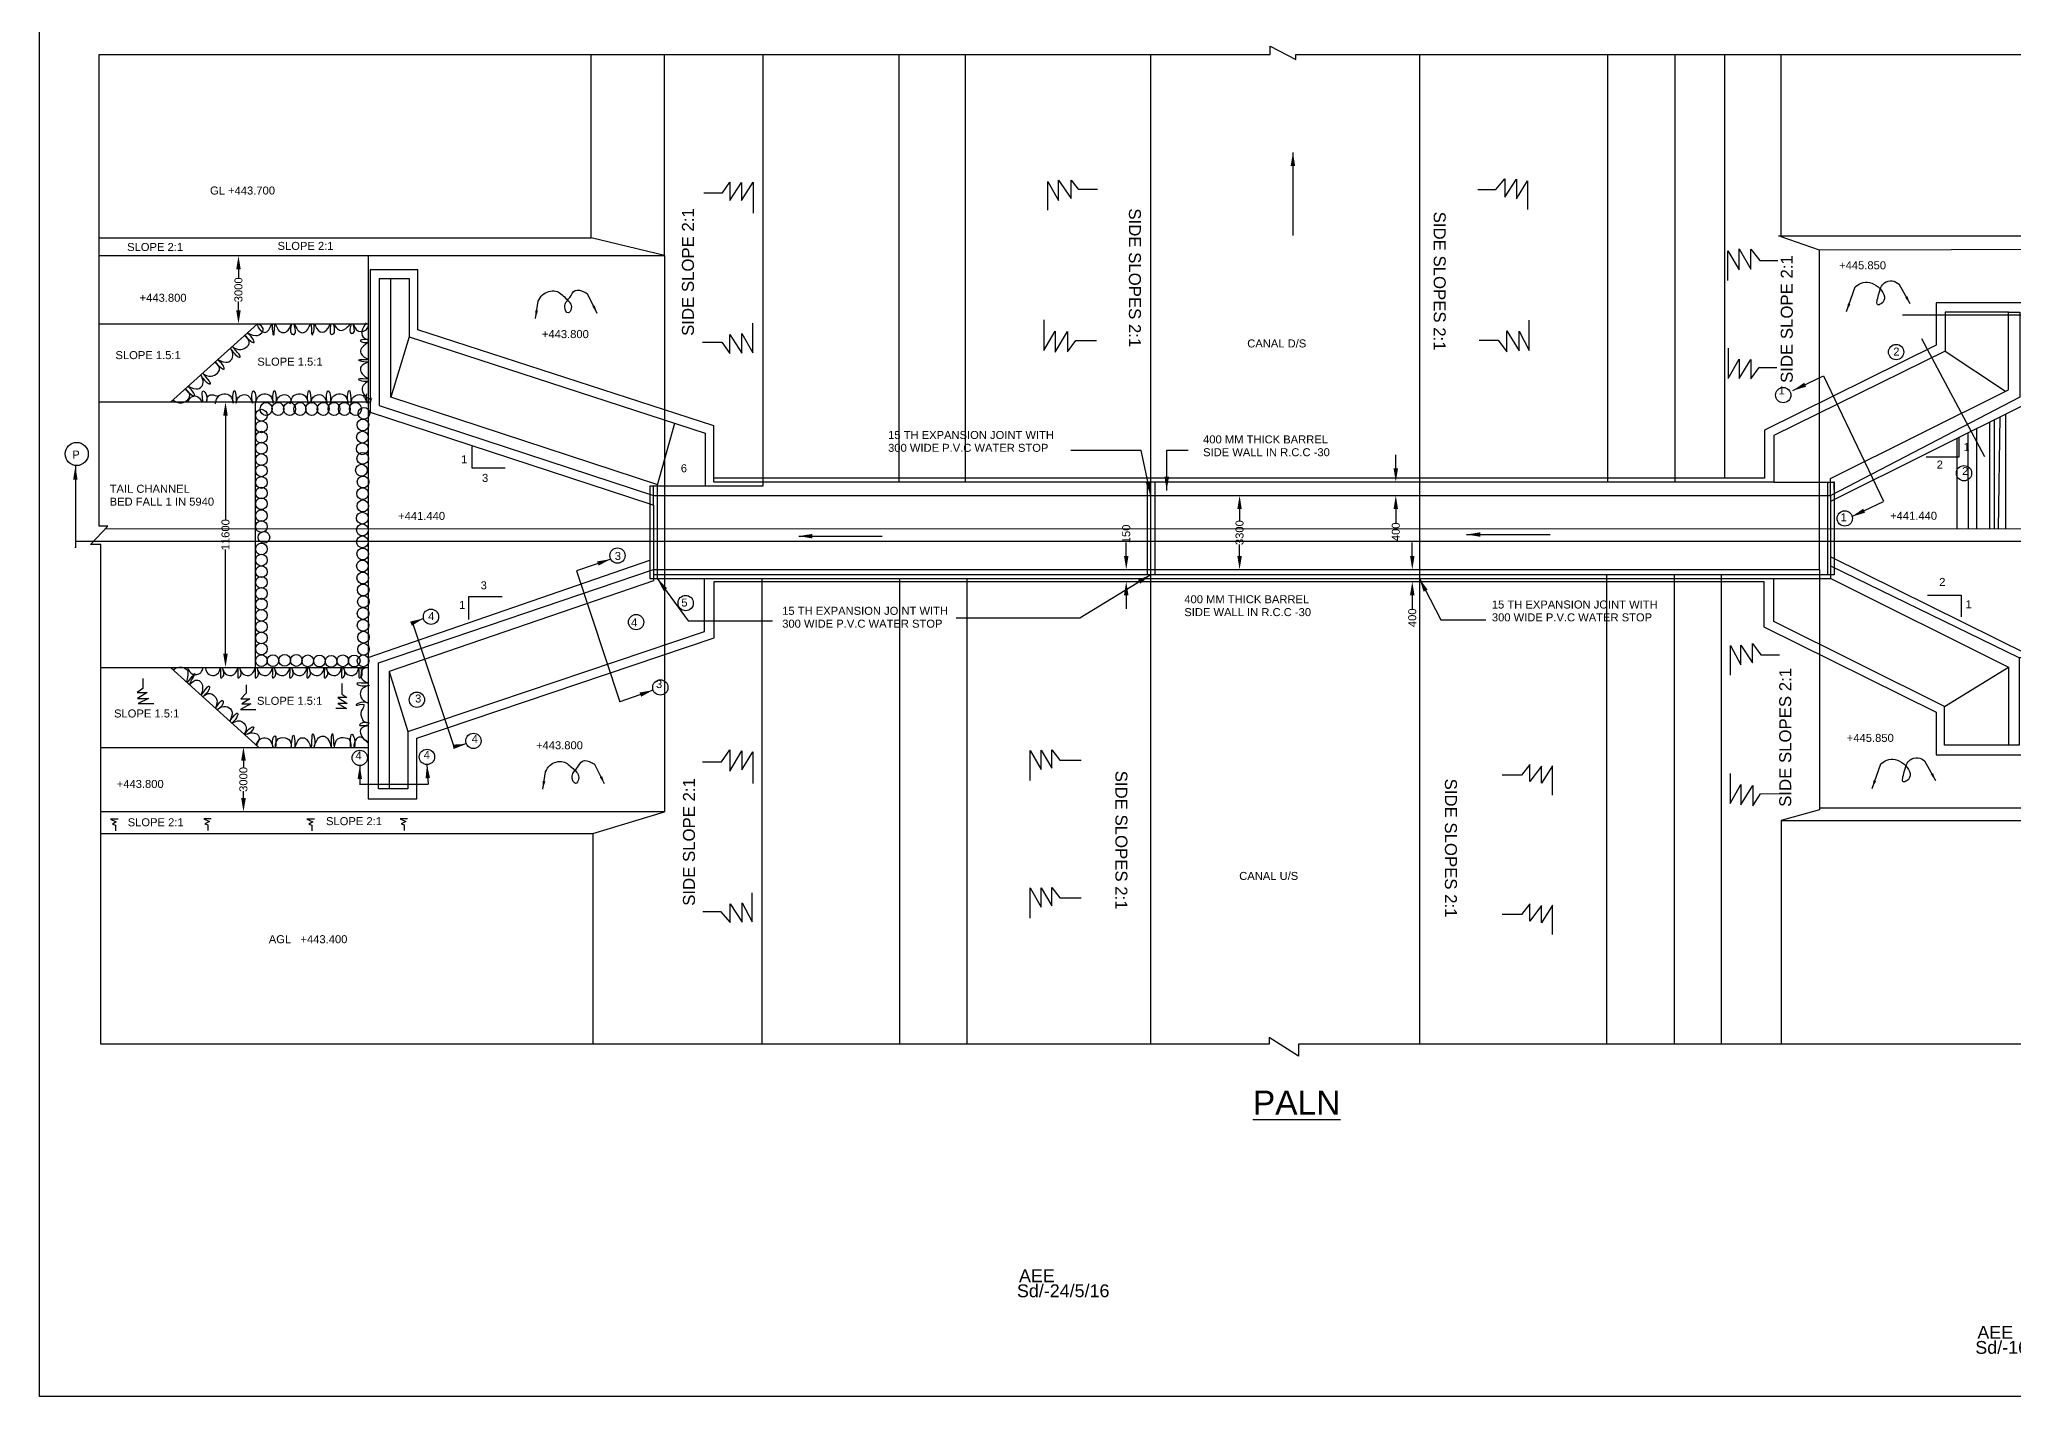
# Model space of a CAD drawing. Header units: millimetres. Extents: x 1723007 to 3467773, y 45593906 to 91201364.
# Drawn here: x 1723007 to 1735339, y 45593906 to 45602384 of the extents above; entities that cross this region are included whole.
import ezdxf

# ---------------------------------------------------------------- set-up
doc = ezdxf.new("R2010")
doc.units = ezdxf.units.MM
doc.header["$MEASUREMENT"] = 0
doc.layers.add('DIMENSION', color=7, linetype='Continuous')
doc.layers.add('TEXT', color=7, linetype='Continuous')
doc.styles.get("Standard").update_dxf_attribs({"font": 'arial.ttf', "height": 50})
doc.dimstyles.get("Standard").update_dxf_attribs({"dimtxt": 100, "dimasz": 85, "dimexe": 0.18, "dimexo": 0.0625, "dimgap": 0.09, "dimtad": 0, "dimdec": 0, "dimzin": 0, "dimdsep": 46, "dimtxsty": 'Standard', "dimcen": 0.09, "dimse1": 1, "dimse2": 1, "dimadec": 0, "dimazin": 0, "dimtfac": 1, "dimtdec": 0, "dimtofl": 0, "dimtmove": 0, "dimatfit": 3, "dimfxl": 1, "dimtolj": 1, "dimtzin": 0, "dimarcsym": 0})

# ---------------------------------------------------------------- blocks, each defined once
blk = doc.blocks.new('*D88')
at = {"layer": 'Defpoints', "color": 0, "transparency": 16777216}
for p in [(1724246, 45601033), (1724246, 45600607), (1724250, 45600607)]:
    blk.add_point(p, dxfattribs=at)
at = {"layer": 'DIMENSION', "color": 0, "lineweight": -2, "transparency": 16777216}
for p, q in [((1724250, 45600948), (1724250, 45600895)), ((1724250, 45600692), (1724250, 45600746))]:
    blk.add_line(p, q, dxfattribs=at)
at = {"layer": 'DIMENSION', "color": 0, "transparency": 16777216}
for points in [[(1724236, 45600948), (1724264, 45600948), (1724250, 45601033)], [(1724236, 45600692), (1724264, 45600692), (1724250, 45600607)]]:
    blk.add_solid(points, dxfattribs=at)
at = {"layer": 'DIMENSION', "color": 0, "transparency": 16777216, "insert": (1724250, 45600820), "char_height": 50, "attachment_point": 5, "rotation": 90}
blk.add_mtext('\\A1;3000', dxfattribs=at)
blk = doc.blocks.new('*D89')
at = {"layer": 'Defpoints', "color": 0, "transparency": 16777216}
for p in [(1724169, 45600119), (1724169, 45598461), (1724169, 45598461)]:
    blk.add_point(p, dxfattribs=at)
at = {"layer": 'DIMENSION', "color": 0, "lineweight": -2, "transparency": 16777216}
for p, q in [((1724169, 45600034), (1724169, 45599382)), ((1724169, 45598546), (1724169, 45599198))]:
    blk.add_line(p, q, dxfattribs=at)
at = {"layer": 'DIMENSION', "color": 0, "transparency": 16777216}
for points in [[(1724155, 45600034), (1724183, 45600034), (1724169, 45600119)], [(1724155, 45598546), (1724183, 45598546), (1724169, 45598461)]]:
    blk.add_solid(points, dxfattribs=at)
at = {"layer": 'DIMENSION', "color": 0, "transparency": 16777216, "insert": (1724169, 45599290), "char_height": 50, "attachment_point": 5, "rotation": 90}
blk.add_mtext('\\A1;11600', dxfattribs=at)
blk = doc.blocks.new('*D90')
at = {"layer": 'Defpoints', "color": 0, "transparency": 16777216}
for p in [(1724305, 45597963), (1724281, 45597559), (1724305, 45597559)]:
    blk.add_point(p, dxfattribs=at)
at = {"layer": 'DIMENSION', "color": 0, "lineweight": -2, "transparency": 16777216}
for p, q in [((1724281, 45597878), (1724281, 45597836)), ((1724281, 45597644), (1724281, 45597687))]:
    blk.add_line(p, q, dxfattribs=at)
at = {"layer": 'DIMENSION', "color": 0, "transparency": 16777216}
for points in [[(1724267, 45597878), (1724296, 45597878), (1724281, 45597963)], [(1724267, 45597644), (1724296, 45597644), (1724281, 45597559)]]:
    blk.add_solid(points, dxfattribs=at)
at = {"layer": 'DIMENSION', "color": 0, "transparency": 16777216, "insert": (1724281, 45597761), "char_height": 50, "attachment_point": 5, "rotation": 90}
blk.add_mtext('\\A1;3000', dxfattribs=at)
blk = doc.blocks.new('*D91')
at = {"layer": 'Defpoints', "color": 0, "transparency": 16777216}
for p in [(1729796, 45599072), (1729796, 45599072), (1729796, 45598997)]:
    blk.add_point(p, dxfattribs=at)
at = {"layer": 'DIMENSION', "color": 0, "lineweight": -2, "transparency": 16777216}
for p, q in [((1729796, 45599157), (1729796, 45599242)), ((1729796, 45598912), (1729796, 45598827))]:
    blk.add_line(p, q, dxfattribs=at)
at = {"layer": 'DIMENSION', "color": 0, "transparency": 16777216}
for points in [[(1729782, 45599157), (1729810, 45599157), (1729796, 45599072)], [(1729782, 45598912), (1729810, 45598912), (1729796, 45598997)]]:
    blk.add_solid(points, dxfattribs=at)
at = {"layer": 'DIMENSION', "color": 0, "transparency": 16777216, "insert": (1729796, 45599295), "char_height": 50, "attachment_point": 5, "rotation": 90}
blk.add_mtext('\\A1;150', dxfattribs=at)
blk = doc.blocks.new('*D92')
at = {"layer": 'Defpoints', "color": 0, "transparency": 16777216}
for p in [(1730504, 45599535), (1730504, 45599072), (1730504, 45599072)]:
    blk.add_point(p, dxfattribs=at)
at = {"layer": 'DIMENSION', "color": 0, "lineweight": -2, "transparency": 16777216}
for p, q in [((1730504, 45599450), (1730504, 45599378)), ((1730504, 45599157), (1730504, 45599228))]:
    blk.add_line(p, q, dxfattribs=at)
at = {"layer": 'DIMENSION', "color": 0, "transparency": 16777216}
for points in [[(1730490, 45599450), (1730518, 45599450), (1730504, 45599535)], [(1730490, 45599157), (1730518, 45599157), (1730504, 45599072)]]:
    blk.add_solid(points, dxfattribs=at)
at = {"layer": 'DIMENSION', "color": 0, "transparency": 16777216, "insert": (1730504, 45599303), "char_height": 50, "attachment_point": 5, "rotation": 90}
blk.add_mtext('\\A1;3300', dxfattribs=at)
blk = doc.blocks.new('*D93')
at = {"layer": 'Defpoints', "color": 0, "transparency": 16777216}
for p in [(1731480, 45599619), (1731480, 45599535), (1731480, 45599535)]:
    blk.add_point(p, dxfattribs=at)
at = {"layer": 'DIMENSION', "color": 0, "lineweight": -2, "transparency": 16777216}
for p, q in [((1731480, 45599704), (1731480, 45599789)), ((1731480, 45599450), (1731480, 45599365))]:
    blk.add_line(p, q, dxfattribs=at)
at = {"layer": 'DIMENSION', "color": 0, "transparency": 16777216}
for points in [[(1731466, 45599704), (1731494, 45599704), (1731480, 45599619)], [(1731466, 45599450), (1731494, 45599450), (1731480, 45599535)]]:
    blk.add_solid(points, dxfattribs=at)
at = {"layer": 'DIMENSION', "color": 0, "transparency": 16777216, "insert": (1731480, 45599308), "char_height": 50, "attachment_point": 5, "rotation": 90}
blk.add_mtext('\\A1;400', dxfattribs=at)
blk = doc.blocks.new('*D94')
at = {"layer": 'Defpoints', "color": 0, "transparency": 16777216}
for p in [(1731591, 45599072), (1731583, 45598997), (1731591, 45598997)]:
    blk.add_point(p, dxfattribs=at)
at = {"layer": 'DIMENSION', "color": 0, "lineweight": -2, "transparency": 16777216}
for p, q in [((1731583, 45599157), (1731583, 45599242)), ((1731583, 45598912), (1731583, 45598827))]:
    blk.add_line(p, q, dxfattribs=at)
at = {"layer": 'DIMENSION', "color": 0, "transparency": 16777216}
for points in [[(1731569, 45599157), (1731597, 45599157), (1731583, 45599072)], [(1731569, 45598912), (1731597, 45598912), (1731583, 45598997)]]:
    blk.add_solid(points, dxfattribs=at)
at = {"layer": 'DIMENSION', "color": 0, "transparency": 16777216, "insert": (1731583, 45598771), "char_height": 50, "attachment_point": 5, "rotation": 90}
blk.add_mtext('\\A1;400', dxfattribs=at)

msp = doc.modelspace()

# ---------------------------------------------------------------- linework, layer by layer
at = {"layer": 'DIMENSION'}
msp.add_lwpolyline([(1743372.1, 45593905.6), (1723006.9, 45593905.6), (1723006.9, 45608043.2), (1743372.1, 45608043.2)], close=True, dxfattribs=at)
for points in [[(1723380.4, 45602289.2), (1730694.7, 45602289.2), (1730694.7, 45602341.6), (1730854.9, 45602259.4), (1730854.9, 45602289.2), (1737424.1, 45602289.2), (1737424.1, 45599387.5), (1737369.7, 45599387.5), (1737479.6, 45599271.6), (1737424.1, 45599271.6), (1737424.1, 45596106.1), (1730871.2, 45596106.1), (1730871.2, 45596032.5), (1730689, 45596148.3), (1730689, 45596106.1), (1723390.5, 45596106.1), (1723390.5, 45599228.2), (1723325.9, 45599228.2), (1723434, 45599343.2), (1723380.4, 45599343.2)], [(1723380.4, 45599343.3), (1723380.4, 45602289.2)], [(1723380.4, 45601143.8), (1726453.7, 45601143.8), (1726453.7, 45602289.2)], [(1726843.3, 45599475.5), (1726843.3, 45599000.9), (1725191.3, 45598435.7), (1725309, 45598059.7), (1725309, 45597701.6), (1725125.2, 45597701.6), (1725125.2, 45598488.7), (1726843.3, 45599071.7), (1734127.1, 45599071.7), (1734127.1, 45601067), (1733886.9, 45601151.3), (1733886.9, 45602289.2)], [(1727525.6, 45602289.2), (1727525.6, 45599593.6), (1726819.3, 45599593.6), (1726819.3, 45599016.2)], [(1726912.4, 45601033.4), (1726912.4, 45602289.2)], [(1728377.3, 45599618.7), (1728377.3, 45602289.2)], [(1728790.7, 45602289.2), (1728790.7, 45599618.7)], [(1729949.2, 45599040.1), (1729949.2, 45602289.2)], [(1731627.1, 45602289.2), (1731627.1, 45596106.1)], [(1732803.3, 45602289.2), (1732803.3, 45599618.7)], [(1733224.5, 45599618.7), (1733224.5, 45602289.2)], [(1733533.6, 45602289.2), (1733533.6, 45599642.9)], [(1727156.2, 45601426.9), (1727273.5, 45601426.9), (1727320.1, 45601493.5), (1727320.1, 45601378.6), (1727393.5, 45601490.1), (1727393.5, 45601377.5), (1727464.7, 45601491.8), (1727464.7, 45601299.5)], [(1729305.6, 45601318.5), (1729305.6, 45601496.8), (1729373.4, 45601378.9), (1729373.4, 45601505.6), (1729451.5, 45601390.7), (1729451.5, 45601504.9), (1729495.8, 45601448.9), (1729617.4, 45601448.9)], [(1731992.1, 45601447.1), (1732104.6, 45601447.1), (1732160.9, 45601514), (1732160.9, 45601398.4), (1732233.5, 45601510.3), (1732233.5, 45601387.4), (1732301.8, 45601501.4), (1732301.8, 45601322.7)], [(1723380.4, 45601033.4), (1726912.4, 45601033.4), (1726453.7, 45601143.8)], [(1733870.4, 45601157.1), (1737424.1, 45601157.1)], [(1726912.4, 45601033.4), (1726912.4, 45597559), (1723390.5, 45597559)], [(1725060, 45601033.4), (1725060, 45597639.1), (1725364.8, 45597639.1), (1725364.8, 45598018), (1727220.8, 45598645.2), (1727220.8, 45598997.2), (1733779.2, 45598997.2), (1733779.2, 45598713.6), (1734855.6, 45598181.9), (1734855.6, 45597915.6), (1735435.4, 45597915.6)], [(1733555, 45600879.1), (1733555, 45601063), (1733625, 45600945.3), (1733625, 45601075.5), (1733698.2, 45600948.6), (1733698.2, 45601074.4), (1733753.6, 45601003.4), (1733866.4, 45601003.1)], [(1737424.1, 45601076.6), (1734127.1, 45601067)], [(1735435.4, 45600738.6), (1734855.1, 45600738.6), (1734855.1, 45600473.9), (1733783.7, 45599942.5), (1733783.7, 45599642.9), (1727219.3, 45599642.9), (1727219.3, 45599970.2), (1725370.8, 45600569.6), (1725370.8, 45600944.7), (1725072.2, 45600944.7), (1725072.2, 45600056.2), (1726819.3, 45599482.8), (1726843.3, 45599475.5), (1726843.3, 45599593.6)], [(1725128.6, 45600890.2), (1725317.2, 45600890.2), (1725317.2, 45600527.1), (1727164.9, 45599925.2), (1727164.9, 45599593.6)], [(1725128.6, 45600890.2), (1725128.6, 45600097.2), (1726843.3, 45599534.6), (1734196.5, 45599534.6), (1734196.5, 45599641.6), (1735306.9, 45600196.1), (1735306.9, 45600681), (1734911.7, 45600681), (1734911.7, 45600437.5), (1733840.6, 45599909.7), (1733840.6, 45599618.7), (1727219.3, 45599618.7), (1727219.3, 45599642.9)], [(1726869, 45599602.5), (1725201.1, 45600149.7), (1725201.1, 45600890.2)], [(1723380.4, 45600607), (1725060, 45600607)], [(1723824.5, 45600118.8), (1724368.7, 45600607)], [(1727149.8, 45600492.8), (1727269.2, 45600492.8), (1727320.3, 45600421.3), (1727320.3, 45600541.4), (1727395.4, 45600424.2), (1727395.4, 45600546.4), (1727464.2, 45600426.4), (1727464.2, 45600612.6)], [(1729282.1, 45600631.5), (1729282.1, 45600440.5), (1729352.3, 45600561.4), (1729352.3, 45600430.7), (1729429.5, 45600559.8), (1729429.5, 45600432.8), (1729481.5, 45600503.2), (1729610.8, 45600503.2)], [(1732000, 45600506.2), (1732119.8, 45600506.2), (1732173.1, 45600433), (1732173.1, 45600564.2), (1732250, 45600439.8), (1732250, 45600562.1), (1732312.8, 45600440.3), (1732312.8, 45600630.6)], [(1735306.9, 45600681), (1735378.9, 45600681), (1735378.9, 45600150.2), (1734197.2, 45599534.6)], [(1734646, 45600663.1), (1737424.1, 45600663.1)], [(1725317.2, 45600527.1), (1725201.1, 45600149.7)], [(1734763.6, 45600516.6), (1735158.7, 45599779.3)], [(1733556.9, 45600454.6), (1733556.9, 45600266.2), (1733624.7, 45600386.6), (1733624.7, 45600266.2), (1733698.8, 45600384.9), (1733698.8, 45600264.6), (1733749.4, 45600334.4), (1733859.9, 45600334.4)], [(1734911.7, 45600437.5), (1735288.5, 45600186.9)], [(1725072.2, 45600118.8), (1723380.4, 45600118.8)], [(1724357.3, 45598460.7), (1724357.3, 45600118.8)], [(1734197.2, 45599499.5), (1735435.4, 45600116)], [(1726866.4, 45599593.6), (1726976.6, 45599986.5)], [(1735190.1, 45599327.2), (1735190.5, 45599994.1)], [(1735218.2, 45600007.8), (1735218.1, 45599327.2)], [(1735245.1, 45599327.2), (1735255.2, 45600026.3)], [(1735288.3, 45600042.7), (1735288.2, 45599327.2)], [(1734997.9, 45599898.2), (1734997.9, 45599774.9), (1734792.8, 45599774.9)], [(1734984.5, 45599891.5), (1734984.5, 45599327.3)], [(1735058, 45599327.2), (1735056.1, 45599927.1)], [(1735107.7, 45599952.8), (1735107.6, 45599327.2)], [(1725708.3, 45599840.9), (1725708.3, 45599707.7), (1725915.6, 45599707.7)], [(1733840.6, 45599618.7), (1734219.3, 45599618.7), (1734219.3, 45599568.3), (1734219.3, 45599040.1), (1731036.7, 45599040.1), (1726843.3, 45599040.1)], [(1729927.1, 45599618.7), (1729927.1, 45599040.1)], [(1729976.8, 45599040.1), (1729976.8, 45599618.7)], [(1734176.2, 45599618.7), (1734176.2, 45599040.1)], [(1734219.3, 45599568.3), (1734219.3, 45599622.4)], [(1726819.3, 45599016.2), (1734197.2, 45599016.2), (1734197.2, 45599534.6)], [(1726866.4, 45599593.6), (1726866.4, 45599016.2)], [(1723231, 45599250.6), (1737632.7, 45599250.6)], [(1723420.3, 45599328.7), (1737463.6, 45599326.9)], [(1725060, 45598522.7), (1726819.3, 45599131.9)], [(1734197.2, 45599152.4), (1735435.4, 45598539)], [(1725309, 45598059.7), (1727160.8, 45598685.5), (1727160.8, 45599016.2)], [(1726361.8, 45599064.5), (1726632.8, 45598246)], [(1727519.2, 45599016.2), (1727519.2, 45596106.1)], [(1728379.9, 45599016.2), (1728379.9, 45596106.1)], [(1728803.2, 45596106.1), (1728803.2, 45599016.2)], [(1729949.2, 45596106.1), (1729949.2, 45599040.1)], [(1732799.3, 45596106.1), (1732799.3, 45599040.1)], [(1733219.6, 45599040.1), (1733219.6, 45596106.1)], [(1733515, 45596106.1), (1733515, 45599040.1)], [(1734197.2, 45599016.2), (1735308.1, 45598463.4), (1735308.1, 45597975), (1734908.7, 45597975), (1734908.7, 45598217.3), (1733840.6, 45598748.3), (1733840.6, 45599016.2)], [(1734127.1, 45599071.7), (1734127.1, 45597572), (1733887.7, 45597504.5), (1733887.7, 45596106.1)], [(1735435.4, 45598521.1), (1735375.1, 45598521.1), (1734197.2, 45599094)], [(1725689.6, 45598759.5), (1725689.6, 45598902.9), (1725896.4, 45598902.9)], [(1734801.4, 45598911.6), (1735010.9, 45598911.6), (1735010.9, 45598776.1)], [(1725335.3, 45598746.4), (1725596.3, 45597965.9)], [(1733570.7, 45598413.3), (1733570.7, 45598598.7), (1733634.7, 45598477.4), (1733634.7, 45598600.4), (1733708.8, 45598488.6), (1733708.8, 45598610.4), (1733759.5, 45598540.3), (1733876.5, 45598540.3)], [(1735375.1, 45598521.1), (1735375.1, 45597975), (1735308.1, 45597975)], [(1723390.5, 45598460.7), (1725060, 45598460.7)], [(1723653.4, 45598391.8), (1723653.4, 45598328.2), (1723617.2, 45598303.5), (1723680.2, 45598303.5), (1723620.1, 45598266.8), (1723687, 45598266.8), (1723623.7, 45598235.5), (1723722.2, 45598235.5)], [(1723824.9, 45598460.7), (1724376.8, 45597960.5)], [(1725191.3, 45598435.7), (1725191.3, 45597701.6)], [(1734908.7, 45598217.3), (1735308.1, 45598463.4)], [(1724298.6, 45598351.5), (1724298.6, 45598299.7), (1724265.2, 45598265.1), (1724321.3, 45598265.1), (1724271.5, 45598233.9), (1724327.6, 45598233.9), (1724263.5, 45598198), (1724358, 45598198)], [(1724895.7, 45598360.7), (1724895.7, 45598293.4), (1724926.7, 45598272.7), (1724870.2, 45598272.7), (1724929.2, 45598236.2), (1724870.6, 45598236.2), (1724924.6, 45598204.1), (1724857.8, 45598204.1)], [(1723390.5, 45597960.5), (1725060, 45597960.5)], [(1727149.5, 45597871.3), (1727267.2, 45597871.3), (1727320.3, 45597945.3), (1727320.3, 45597812.7), (1727394.3, 45597940.6), (1727394.3, 45597820.2), (1727462.9, 45597933.7), (1727462.9, 45597735.5)], [(1729195.8, 45597753.8), (1729195.8, 45597942.5), (1729263.8, 45597823.5), (1729263.8, 45597944.2), (1729331.2, 45597831.6), (1729331.2, 45597946), (1729381.1, 45597881.5), (1729515.3, 45597881.5)], [(1729515.3, 45597881.5), (1729515.3, 45597881.5)], [(1732457.9, 45597662.9), (1732457.9, 45597846.9), (1732390.3, 45597737.1), (1732390.3, 45597844.4), (1732317.2, 45597747.2), (1732317.2, 45597854.5), (1732265.8, 45597787.9), (1732144.4, 45597787.9)], [(1733569.1, 45597799.1), (1733569.1, 45597611.4), (1733635.4, 45597730.1), (1733635.4, 45597602.6), (1733710.7, 45597722.6), (1733710.7, 45597595.2), (1733758.6, 45597671), (1733950.2, 45597672.6)], [(1725005.2, 45597731.6), (1725435, 45597731.6)], [(1723390.5, 45597423.4), (1726463.9, 45597423.4), (1726912.4, 45597559)], [(1737424.1, 45597581.5), (1734127.1, 45597581.5)], [(1723498.8, 45597513.2), (1723449.9, 45597513.2), (1723487, 45597495.3), (1723463.1, 45597481.5), (1723481.7, 45597475.4), (1723481.7, 45597439.4)], [(1724078.6, 45597515), (1724033.2, 45597515), (1724068.1, 45597497.6), (1724039.8, 45597484.2), (1724059.1, 45597477.8), (1724059.1, 45597442.9)], [(1724725.9, 45597513.2), (1724677.1, 45597513.2), (1724714.2, 45597495.3), (1724690.2, 45597481.5), (1724708.8, 45597475.4), (1724708.8, 45597439.4)], [(1725305.8, 45597515), (1725260.3, 45597515), (1725295.3, 45597497.6), (1725266.9, 45597484.2), (1725286.2, 45597477.8), (1725286.2, 45597442.9)], [(1726463.9, 45597423.4), (1726463.9, 45596106.1)], [(1733887.7, 45597504.5), (1737424.1, 45597504.5)], [(1727150.4, 45596936.1), (1727261.8, 45596936.1), (1727321.8, 45596866.9), (1727321.8, 45596983.6), (1727397, 45596868.9), (1727397, 45596989.5), (1727459.6, 45596872.2), (1727459.6, 45597052.1)], [(1729195.8, 45596894.3), (1729195.8, 45597082.9), (1729263.8, 45596963.9), (1729263.8, 45597084.7), (1729331.2, 45596972), (1729331.2, 45597086.4), (1729381.1, 45597022), (1729515.3, 45597022)], [(1732457.9, 45596791.8), (1732457.9, 45596975.8), (1732390.3, 45596865.9), (1732390.3, 45596973.3), (1732317.2, 45596876.1), (1732317.2, 45596983.4), (1732265.8, 45596916.7), (1732144.4, 45596916.7)]]:
    msp.add_lwpolyline(points, dxfattribs=at)
for centre, radius in [((1734605.8, 45600431.4), 47.8), ((1733900.6, 45600162.1), 47.8), ((1723239.5, 45599794.4), 72.5), ((1735029.6, 45599674), 47.8), ((1734284.5, 45599391.8), 47.8), ((1726617.9, 45599159.5), 47.8), ((1727043.7, 45598863.1), 47.8), ((1725452.7, 45598777.5), 47.8), ((1726734.4, 45598744.1), 47.8), ((1726885.4, 45598335.9), 47.8), ((1725364.4, 45598259.2), 47.8), ((1725717.6, 45598002), 47.8), ((1725008, 45597895.6), 47.8), ((1725427.6, 45597901.6), 47.8)]:
    msp.add_circle(centre, radius, dxfattribs=at)
for centre, major_axis, ratio in [((1724422.8, 45600075.9), (-1, -41.1), 0.9084438), ((1724496.5, 45600075.9), (-1, -41.1), 0.9084438), ((1724569.4, 45600075.9), (-1, -41.1), 0.9084438), ((1724633.8, 45600075.9), (-1, -41.1), 0.9084438), ((1724707.6, 45600075.9), (-1, -41.1), 0.9084438), ((1724779.4, 45600075.9), (-1, -41.1), 0.9084438), ((1724846.7, 45600075.9), (-1, -41.1), 0.9084438), ((1724911.5, 45600075.9), (-1, -41.1), 0.9084438), ((1724980.6, 45600075.9), (-1, -41.1), 0.9084438), ((1724393.3, 45600036.4), (0, 36.9), 0.9839689), ((1724393.3, 45599964.3), (0, 36.9), 0.9839689), ((1725027.3, 45599975.8), (0, 36.9), 0.9839689), ((1725033.9, 45600048.2), (0, 36.9), 0.9839689), ((1724393.3, 45599899.3), (0, 36.9), 0.9839689), ((1724393.3, 45599830.5), (0, 36.9), 0.9839689), ((1725023.8, 45599826.6), (0, 36.9), 0.9839689), ((1725024.7, 45599899.5), (0, 36.9), 0.9839689), ((1724393.3, 45599759.8), (0, 36.9), 0.9839689), ((1725026.3, 45599766.8), (0, 36.9), 0.9839689), ((1724393.3, 45599689.4), (0, 36.9), 0.9839689), ((1724393.3, 45599616.3), (0, 36.9), 0.9839689), ((1725018.2, 45599692.8), (0, 36.9), 0.9839689), ((1725028.5, 45599619.7), (0, 36.9), 0.9839689), ((1724393.3, 45599550.2), (0, 36.9), 0.9839689), ((1724393.3, 45599483.4), (0, 36.9), 0.9839689), ((1725025.5, 45599546.2), (0, 36.9), 0.9839689), ((1725027, 45599470), (0, 36.9), 0.9839689), ((1724393.3, 45599408.8), (0, 36.9), 0.9839689), ((1724393.3, 45599341), (0, 36.9), 0.9839689), ((1725023.8, 45599393.6), (0, 36.9), 0.9839689), ((1724409.1, 45599273.6), (0, 36.9), 0.9839689), ((1725024.3, 45599320), (0, 36.9), 0.9839689), ((1725024.3, 45599245.2), (0, 36.9), 0.9839689), ((1724393.3, 45599200.7), (0, 36.9), 0.9839689), ((1724393.3, 45599131.2), (0, 36.9), 0.9839689), ((1725024.3, 45599094.5), (0, 36.9), 0.9839689), ((1725026.5, 45599169.7), (0, 36.9), 0.9839689), ((1724393.3, 45599058.7), (0, 36.9), 0.9839689), ((1724393.3, 45598992.3), (0, 36.9), 0.9839689), ((1725026.6, 45599019.9), (0, 36.9), 0.9839689), ((1724393.3, 45598922.7), (0, 36.9), 0.9839689), ((1724393.3, 45598855.9), (0, 36.9), 0.9839689), ((1725029.3, 45598945.1), (0, 36.9), 0.9839689), ((1725030.7, 45598871.5), (0, 36.9), 0.9839689), ((1724393.3, 45598786.2), (0, 36.9), 0.9839689), ((1725028.4, 45598798), (0, 36.9), 0.9839689), ((1725028.4, 45598724.3), (0, 36.9), 0.9839689), ((1724393.3, 45598714.6), (0, 36.9), 0.9839689), ((1724393.3, 45598645.6), (0, 36.9), 0.9839689), ((1725031.1, 45598649.8), (0, 36.9), 0.9839689), ((1724393.3, 45598576.4), (0, 36.9), 0.9839689), ((1724393.3, 45598503.2), (0, 36.9), 0.9839689), ((1724465.4, 45598503.2), (0, 36.9), 0.9839689), ((1724538.6, 45598505), (0, 36.9), 0.9839689), ((1724611.1, 45598504.5), (0, 36.9), 0.9839689), ((1724682.9, 45598501.8), (0, 36.9), 0.9839689), ((1724755.8, 45598500.8), (0, 36.9), 0.9839689), ((1724828.6, 45598498.6), (0, 36.9), 0.9839689), ((1724901.6, 45598502.2), (0, 36.9), 0.9839689), ((1724973.4, 45598501.3), (0, 36.9), 0.9839689), ((1725028.8, 45598501.7), (0, 36.9), 0.9839689), ((1725031.1, 45598574.5), (0, 36.9), 0.9839689)]:
    msp.add_ellipse(centre, major_axis=major_axis, ratio=ratio, dxfattribs=at)
for points in [[(1734348.9, 45600838.8), (1734387.6, 45600861.7), (1734492.8, 45600837.7), (1734522.3, 45600741.3), (1734492.3, 45600726), (1734496.1, 45600788.2), (1734533.7, 45600863.9), (1734581.3, 45600876), (1734625.5, 45600855.8)], [(1726121.3, 45600749.2), (1726150.1, 45600789.2), (1726231.6, 45600811.4), (1726293.9, 45600768.4), (1726328.8, 45600703.2), (1726309.5, 45600675.8), (1726288, 45600712.1), (1726319.9, 45600772.9), (1726354, 45600815.9), (1726407.4, 45600807.7), (1726430.8, 45600794.7)], [(1724367.9, 45600607), (1724379.2, 45600575.2), (1724427.2, 45600557.1), (1724459.2, 45600607), (1724462.4, 45600558.7), (1724469.4, 45600536.3), (1724479, 45600607), (1724498.2, 45600569.4), (1724560.3, 45600567.3), (1724581.1, 45600607), (1724584.3, 45600543.3), (1724597.6, 45600541.7), (1724597.6, 45600607), (1724633.9, 45600556.6), (1724688.3, 45600581.7), (1724700.6, 45600607), (1724710.7, 45600537.9), (1724722.5, 45600572.6), (1724722.5, 45600607), (1724747.5, 45600567.3), (1724798.4, 45600565.7), (1724825.6, 45600607), (1724831.5, 45600540.6), (1724844.8, 45600546.5), (1724844.8, 45600607), (1724868.8, 45600575.3), (1724920.6, 45600577.9), (1724952.6, 45600607), (1724951, 45600550.2), (1724967, 45600548.6), (1724967, 45600607), (1724985.9, 45600572.6), (1725044.6, 45600568.3), (1725060, 45600588.1)], [(1725048.8, 45600613.1), (1725020.6, 45600558.8), (1725041.4, 45600515), (1725060, 45600508.6), (1725010.4, 45600503.3), (1725020, 45600494.2), (1725060, 45600494.2), (1725019, 45600454.5), (1725036, 45600399.6), (1725060, 45600385.7), (1725000.8, 45600380.9), (1725019.5, 45600374.5), (1725060, 45600368.1), (1725022.7, 45600347.3), (1725030.2, 45600287.3), (1725060, 45600264.4), (1724999.2, 45600261.7), (1725031.8, 45600249.5), (1725060, 45600249.5), (1725036.6, 45600229.7), (1725023.2, 45600197.7), (1725050, 45600149.3), (1725072.2, 45600137.5)], [(1724025.5, 45600299.2), (1724079.4, 45600279.7), (1724129.4, 45600338.9), (1724102.8, 45600368.5), (1724161.2, 45600324.3), (1724153.5, 45600347.3), (1724120.4, 45600384.2), (1724171.6, 45600367.2), (1724214.8, 45600418.8), (1724200.3, 45600456), (1724236.8, 45600409.5), (1724257.5, 45600399.3), (1724211.4, 45600465.9)], [(1723839.6, 45600132.4), (1723893.6, 45600113), (1723943.5, 45600172.1), (1723916.9, 45600201.7), (1723975.3, 45600157.5), (1723967.6, 45600180.6), (1723934.5, 45600217.5), (1723985.8, 45600200.5), (1724028.9, 45600252), (1724014.4, 45600289.2), (1724050.9, 45600242.7), (1724071.6, 45600232.6), (1724025.5, 45600299.2)], [(1723934.4, 45600118.8), (1723945.6, 45600141.9), (1723996.2, 45600152.2), (1724026.2, 45600118.8), (1724027.9, 45600188.2), (1724050.3, 45600159.9), (1724050.3, 45600118.8), (1724057.1, 45600149.6), (1724124.8, 45600154.1)], [(1724105.5, 45600107.6), (1724129.7, 45600158.7), (1724206.4, 45600147.4), (1724217, 45600112.7), (1724215, 45600156), (1724223.7, 45600191.3), (1724235, 45600142.7), (1724235, 45600112.7), (1724246.3, 45600143.4), (1724267, 45600160), (1724308.9, 45600159.3), (1724337.6, 45600112.7), (1724333.6, 45600164), (1724344.3, 45600188), (1724355.6, 45600166), (1724355.6, 45600112.7)], [(1724572.5, 45600107.6), (1724596.7, 45600158.7), (1724673.4, 45600147.4), (1724684, 45600112.7), (1724682, 45600156), (1724690.7, 45600191.3), (1724702, 45600142.7), (1724702, 45600112.7), (1724713.3, 45600143.4), (1724734, 45600160), (1724775.9, 45600159.3), (1724804.6, 45600112.7), (1724800.6, 45600164), (1724811.3, 45600188), (1724822.6, 45600166), (1724822.6, 45600112.7)], [(1723843.2, 45598444.2), (1723869.6, 45598460.7), (1723932.7, 45598434.5), (1723928.5, 45598366.8), (1723977.4, 45598422.6), (1723943.4, 45598353.3), (1723979.8, 45598380.3), (1724026.3, 45598339.8), (1724016.8, 45598286.8), (1724067.4, 45598343.9), (1724064.5, 45598320.1), (1724026.4, 45598278.1), (1724062.1, 45598298.1), (1724102.6, 45598280.2), (1724115.7, 45598240.3), (1724106.2, 45598205.8), (1724152.2, 45598253.8), (1724155.2, 45598238.9), (1724116.6, 45598196.3), (1724146.2, 45598215), (1724210.6, 45598168.6), (1724195.2, 45598125.1), (1724244, 45598175.1), (1724238.6, 45598146.5), (1724208.4, 45598113.1), (1724244.8, 45598126.6), (1724291.3, 45598101.6), (1724295.4, 45598065.3), (1724285.9, 45598042.9), (1724323.5, 45598082), (1724343.7, 45598089.7), (1724327, 45598056.3), (1724289.3, 45598039.8)], [(1723930.4, 45598460.7), (1723961.9, 45598419.3), (1724014.5, 45598427.6), (1724029, 45598460.7)], [(1724041, 45598460.7), (1724052.2, 45598432.1), (1724087.3, 45598409.8), (1724132.1, 45598440.4), (1724137.4, 45598460.7), (1724137.4, 45598415.2), (1724141.6, 45598395.3), (1724149, 45598399.5), (1724149, 45598460.7)], [(1724149, 45598460.7), (1724160.2, 45598432.1), (1724195.4, 45598409.8), (1724240.1, 45598440.4), (1724245.5, 45598460.7), (1724245.5, 45598415.2), (1724249.6, 45598395.3), (1724257.1, 45598399.5), (1724257.1, 45598460.7)], [(1724257.1, 45598460.7), (1724268.3, 45598432.1), (1724303.5, 45598409.8), (1724348.2, 45598440.4), (1724353.6, 45598460.7), (1724353.6, 45598415.2), (1724357.7, 45598395.3), (1724365.2, 45598399.5), (1724365.2, 45598460.7)], [(1724365.2, 45598460.7), (1724376.3, 45598432.1), (1724411.5, 45598409.8), (1724456.2, 45598440.4), (1724461.6, 45598460.7), (1724461.6, 45598415.2), (1724465.8, 45598395.3), (1724473.2, 45598399.5), (1724473.2, 45598460.7)], [(1724473.2, 45598460.7), (1724484.4, 45598432.1), (1724519.6, 45598409.8), (1724564.3, 45598440.4), (1724569.7, 45598460.7), (1724569.7, 45598415.2), (1724573.8, 45598395.3), (1724581.3, 45598399.5), (1724581.3, 45598460.7)], [(1724581.3, 45598460.7), (1724592.4, 45598432.1), (1724627.6, 45598409.8), (1724672.4, 45598440.4), (1724677.7, 45598460.7), (1724677.7, 45598415.2), (1724681.9, 45598395.3), (1724689.3, 45598399.5), (1724689.3, 45598460.7)], [(1724689.3, 45598460.7), (1724700.5, 45598432.1), (1724735.7, 45598409.8), (1724780.4, 45598440.4), (1724785.8, 45598460.7), (1724785.8, 45598415.2), (1724789.9, 45598395.3), (1724797.4, 45598399.5), (1724797.4, 45598460.7)], [(1724797.4, 45598460.7), (1724808.6, 45598432.1), (1724843.8, 45598409.8), (1724888.5, 45598440.4), (1724893.9, 45598460.7), (1724893.9, 45598415.2), (1724898, 45598395.3), (1724905.4, 45598399.5), (1724905.4, 45598460.7)], [(1724905.4, 45598460.7), (1724916.6, 45598432.1), (1724951.8, 45598409.8), (1724996.5, 45598440.4), (1725001.9, 45598460.7), (1725001.9, 45598415.2), (1725006.1, 45598395.3), (1725013.5, 45598399.5), (1725013.5, 45598460.7)], [(1725060, 45598460.7), (1725025.5, 45598448), (1725015.6, 45598423.5), (1725028.7, 45598380.7), (1725060, 45598363.5), (1725016.7, 45598363.5), (1724989.5, 45598358.8), (1725001.5, 45598350.4), (1725066.3, 45598348.9), (1725027.1, 45598330.6), (1725010.9, 45598295.6), (1725028.7, 45598255.6), (1725060, 45598238.9), (1725014.6, 45598242), (1724984.8, 45598224.8), (1725033.9, 45598228.5), (1725031.3, 45598212.8), (1725016.1, 45598184.6), (1725021.9, 45598141.8), (1725043.8, 45598117.8), (1725066.3, 45598113.6), (1725014.6, 45598111.5), (1725006.7, 45598102.6), (1725042.8, 45598099), (1725065.2, 45598098.5), (1725018.7, 45598081.6), (1725016.1, 45598039.8), (1725041.5, 45598006.6), (1725060, 45597998)], [(1724289.3, 45598039.8), (1724320.8, 45598051.1), (1724374.1, 45598036.7), (1724375.9, 45598002.1), (1724360.8, 45597975), (1724372.3, 45598000.3), (1724406.9, 45598020), (1724446.8, 45598008.1), (1724465.1, 45597960.5), (1724467.4, 45598020.2), (1724476.3, 45598032.8), (1724480.7, 45597960.5), (1724489.2, 45598002.5), (1724541, 45598021.7), (1724577.7, 45597987.9), (1724579.8, 45597963.5), (1724592.1, 45598037.2), (1724602.7, 45597999.9), (1724602.7, 45597960.5), (1724620.6, 45598002.6), (1724646.8, 45598021.9), (1724675.6, 45598011.1), (1724705.1, 45597960.5), (1724713.9, 45598047.7), (1724726.5, 45598000.1), (1724723, 45597960.5), (1724744.4, 45598013.6), (1724799.7, 45598023.6), (1724830.8, 45597960.5), (1724831.1, 45598016.9), (1724836.5, 45598047.8), (1724848.3, 45597960.5), (1724862.4, 45598006.1), (1724904.4, 45598022.5), (1724946.1, 45598004.6), (1724951.7, 45597960.5), (1724958.7, 45598043.1), (1724972.5, 45598021.1), (1724972.5, 45597960.5), (1724983.1, 45598007.3), (1725012.8, 45598027.5), (1725042.6, 45598005.5), (1725060, 45597988.4)], [(1734509.2, 45597859), (1734547.9, 45597881.9), (1734653.1, 45597857.9), (1734682.5, 45597761.5), (1734652.5, 45597746.2), (1734656.4, 45597808.3), (1734694, 45597884.1), (1734741.6, 45597896.2), (1734785.8, 45597876)], [(1726167.5, 45597809.1), (1726196.3, 45597849.2), (1726277.8, 45597871.4), (1726340.1, 45597828.4), (1726375, 45597763.2), (1726355.7, 45597735.8), (1726334.2, 45597772.1), (1726366.1, 45597832.9), (1726400.2, 45597875.8), (1726453.6, 45597867.7), (1726476.9, 45597854.7)]]:
    msp.add_spline(points, degree=3, dxfattribs=at)
for points, knots in [([(1724211.4, 45600465.9), (1724228.1, 45600455), (1724267.4, 45600429.4), (1724345.3, 45600490.9), (1724255.7, 45600563.6), (1724360, 45600463.5), (1724337.8, 45600525.4), (1724282.3, 45600568.6), (1724366.5, 45600510.5), (1724428.7, 45600582.1), (1724370.4, 45600607.2), (1724368, 45600607.1), (1724367.9, 45600607)], [0, 0, 0, 0, 57.3287847, 134.7318142, 174.493585, 247.7441553, 272.0709, 321.6363513, 375.672298, 442.8974561, 481.4029058, 485.9991603, 485.9991603, 485.9991603, 485.9991603]), ([(1724355.6, 45600107.6), (1724360.2, 45600127.3), (1724371.3, 45600173.9), (1724458.4, 45600176.2), (1724470.1, 45600090.7), (1724461.3, 45600154.8), (1724475.2, 45600211.8), (1724487.7, 45600152.8), (1724482.7, 45600095.8), (1724493, 45600147.4), (1724520, 45600163.2), (1724557.1, 45600170.8), (1724574.7, 45600141.1), (1724579.7, 45600130.9)], [0, 0, 0, 0, 56.5348656, 133.9752975, 170.2346715, 213.5939003, 249.9281614, 299.8328972, 329.8302766, 362.5179751, 389.042109, 431.0150403, 459.3093545, 459.3093545, 459.3093545, 459.3093545]), ([(1724822.6, 45600107.6), (1724827.2, 45600127.3), (1724838.3, 45600173.9), (1724925.4, 45600176.2), (1724937.1, 45600090.7), (1724928.3, 45600154.8), (1724942.2, 45600211.8), (1724954.7, 45600152.8), (1724949.7, 45600095.8), (1724959.9, 45600147.4), (1724987, 45600163.2), (1725034.2, 45600172.9), (1725064.1, 45600082.3), (1725046.8, 45600141.7), (1725051.3, 45600168.4), (1725051.8, 45600170.5)], [0, 0, 0, 0, 56.5348656, 133.9752975, 170.2346715, 213.5939003, 249.9281614, 299.8328972, 329.8302766, 362.5179751, 389.042109, 431.0150403, 485.7511605, 537.2089763, 541.7987774, 541.7987774, 541.7987774, 541.7987774])]:
    msp.add_open_spline(points, degree=3, knots=knots, dxfattribs=at)
for points in [[(1725075.6, 45600148.3), (1725076.6, 45600135), (1725074.6, 45600123.8), (1725072.7, 45600112.7)], [(1725072.7, 45600107.6), (1725075.4, 45600119.4), (1725078.2, 45600131.1), (1725083.2, 45600141.2)]]:
    msp.add_open_spline(points, degree=3, dxfattribs=at)

# ---------------------------------------------------------------- texts
for s, p in [('GL +443.700', (1724072.4, 45601415.4)), ('SLOPE 2:1', (1723554.5, 45601062.6)), ('SLOPE 2:1', (1724494.4, 45601069.4)), ('+445.850', (1734249.3, 45600948.3)), ('+443.800', (1723632.5, 45600745.4)), ('+443.800', (1726145.5, 45600518.3)), ('CANAL D/S', (1730551.9, 45600459.9)), ('SLOPE 1.5:1', (1723481.7, 45600387.1)), ('SLOPE 1.5:1', (1724367.9, 45600346.1)), ('2', (1734587.9, 45600409)), ('1', (1733871.6, 45600166.3)), ('15 TH EXPANSION JOINT WITH', (1728308.5, 45599888.1)), ('400 MM THICK BARREL', (1730276.2, 45599860.6)), ('P', (1723211.8, 45599765.3)), ('1', (1725640.6, 45599735.8)), ('300 WIDE P.V.C WATER STOP', (1728308.5, 45599807.8)), ('SIDE WALL IN R.C.C -30', (1730276.2, 45599780.3)), ('2', (1734859, 45599703.2)), ('1', (1735026.2, 45599812.7)), ('3', (1725771.7, 45599620)), ('6', (1727013.4, 45599680.2)), ('2', (1735017.6, 45599662.9)), ('TAIL CHANNEL', (1723445.4, 45599551.9)), ('BED FALL 1 IN 5940', (1723445.4, 45599471.6)), ('+441.440', (1725247.5, 45599382.5)), ('1', (1734258.2, 45599374)), ('+441.440', (1734567.8, 45599383.4)), ('3', (1726600.9, 45599132.2)), ('3', (1725762.7, 45598949)), ('2', (1734874.8, 45598970.2)), ('1', (1725628.3, 45598826.3)), ('5', (1727016.9, 45598841.2)), ('400 MM THICK BARREL', (1730158.9, 45598861.7)), ('15 TH EXPANSION JOINT WITH', (1732080.1, 45598828.9)), ('1', (1735039.7, 45598830)), ('4', (1725435.2, 45598756.1)), ('4', (1726702.5, 45598716.7)), ('300 WIDE P.V.C WATER STOP ', (1727646.9, 45598709.1)), ('15 TH EXPANSION JOINT WITH', (1727646.9, 45598789.4)), ('SIDE WALL IN R.C.C -30', (1730158.9, 45598781.4)), ('300 WIDE P.V.C WATER STOP', (1732080.1, 45598748.6)), ('SLOPE 1.5:1', (1724365.8, 45598227.2)), ('3', (1725353.4, 45598241.7)), ('3', (1726858.5, 45598331.8)), ('SLOPE 1.5:1', (1723472.8, 45598148.1)), ('4', (1725706.9, 45597989.2)), ('+445.850', (1734297.6, 45597995.7)), ('4', (1724981.6, 45597885.7)), ('4', (1725406.7, 45597889.1)), ('+443.800', (1726108.7, 45597949.6)), ('+443.800', (1723489.5, 45597707.8)), ('SLOPE 2:1', (1724797.1, 45597475.3)), ('SLOPE 2:1', (1723558, 45597468.4)), ('CANAL U/S', (1730501.8, 45597133.2)), ('AGL   +443.400', (1724439.3, 45596737.8))]:
    msp.add_text(s, height=50, dxfattribs=at).set_placement(p)
for s, rotation, p in [('SIDE SLOPE 2:1', 90, (1727095.3, 45600532)), ('SIDE SLOPES 2:1', 270, (1729812.6, 45601328.7)), ('SIDE SLOPES 2:1', 270, (1731716.7, 45601308)), ('SIDE SLOPE 2:1', 90, (1733959.8, 45600238.3)), ('SIDE SLOPES 2:1', 90, (1733950.2, 45597589.9)), ('SIDE SLOPES 2:1', 270, (1729728.2, 45597815.4)), ('SIDE SLOPE 2:1', 90, (1727101.9, 45596971.5)), ('SIDE SLOPES 2:1', 270, (1731786.9, 45597766.1))]:
    msp.add_text(s, height=75, rotation=rotation, dxfattribs=at).set_placement(p)
at = {"layer": 'DIMENSION', "color": 0}
for s, p in [('AEE', (1729126.2, 45594619.9)), ('Sd/-24/5/16', (1729113.3, 45594526.3)), ('AEE', (1735113.3, 45594266.1)), ('Sd/-16/12/15', (1735100.4, 45594172.5))]:
    msp.add_text(s, height=80, dxfattribs=at).set_placement(p)
at = {"layer": 'TEXT', "color": 0}
msp.add_text('%%UPALN', height=150, dxfattribs=at).set_placement((1730586.9, 45595667.1))

# ---------------------------------------------------------------- dimensions: what is measured, and where the dimension line sits
at = {"layer": 'DIMENSION'}
for base, p1, p2, text, picture, middle in [((1724250.3, 45600607), (1724246.1, 45601033.4), (1724246.1, 45600607), '3000', '*D88', (1724250.3, 45600820.2)), ((1724169.3, 45598460.7), (1724169.3, 45600118.8), (1724169.3, 45598460.7), '11600', '*D89', (1724169.3, 45599289.8)), ((1731479.9, 45599534.6), (1731479.9, 45599618.7), (1731479.9, 45599534.6), '400', '*D93', (1731479.9, 45599308.3)), ((1730503.8, 45599071.7), (1730503.8, 45599534.6), (1730503.8, 45599071.7), '3300', '*D92', (1730503.8, 45599303.1)), ((1729796, 45599071.7), (1729796, 45598997.2), (1729796, 45599071.7), '150', '*D91', (1729796, 45599294.6)), ((1731583, 45598997.2), (1731591, 45599071.7), (1731591, 45598997.2), '400', '*D94', (1731583, 45598770.9)), ((1724281.4, 45597559), (1724304.9, 45597963.3), (1724304.9, 45597559), '3000', '*D90', (1724281.4, 45597761.2))]:
    dim = msp.add_linear_dim(base=base, p1=p1, p2=p2, angle=90, text=text, dimstyle='Standard', dxfattribs=at)
    dim.commit()
    dim.dimension.update_dxf_attribs({"geometry": picture, "text_midpoint": middle})

# ---------------------------------------------------------------- leaders
for points, override in [([(1730837.4, 45601678.7), (1730837.4, 45601160.3)], {"dimgap": 0.09, "dimtad": 0}), ([(1734693.1, 45600731.6), (1734625.5, 45600855.8)], {"dimasz": 50, "dimgap": 0.09, "dimtad": 0}), ([(1726105.9, 45600641.2), (1726121.3, 45600749.2)], {"dimasz": 50, "dimgap": 0.09, "dimtad": 0}), ([(1726490.6, 45600673), (1726430.8, 45600794.7)], {"dimasz": 50, "dimgap": 0.09, "dimtad": 0}), ([(1734295.9, 45600685.2), (1734348.9, 45600838.8)], {"dimasz": 50, "dimgap": 0.09, "dimtad": 0}), ([(1733960.7, 45600190.3), (1734151.1, 45600282.4), (1734526.8, 45599499.1)], {"dimgap": 0.09, "dimtad": 0}), ([(1729949.2, 45599534.6), (1729890.2, 45599816.1), (1729449, 45599816.1)], {"dimgap": 0.09, "dimtad": 0}), ([(1730048.9, 45599566.6), (1730048.9, 45599817.6), (1730183.7, 45599817.6)], {"dimgap": 0.09, "dimtad": 0}), ([(1723231, 45599718.4), (1723231, 45599207.6), (1723231, 45599212)], {"dimgap": 0.09, "dimtad": 0}), ([(1734329.1, 45599403.1), (1734527.2, 45599498.2)], {"dimgap": 0.09, "dimtad": 0}), ([(1727750.7, 45599281), (1728270.4, 45599281)], {"dimgap": 0.09, "dimtad": 0}), ([(1731922.2, 45599291.1), (1732444.6, 45599291.1)], {"dimgap": 0.09, "dimtad": 0}), ([(1726575.5, 45599137.4), (1726361.8, 45599064.5)], {"dimgap": 0.09, "dimtad": 0}), ([(1726866.4, 45599016.2), (1727059.9, 45598752.2), (1727587.1, 45598752.2)], {"dimgap": 0.09, "dimtad": 0}), ([(1729949.2, 45599040.1), (1729506.9, 45598769.4), (1728734.1, 45598769.4)], {"dimgap": 0.09, "dimtad": 0}), ([(1731627.1, 45599016.2), (1731760.9, 45598758.2), (1732042.9, 45598758.2)], {"dimgap": 0.09, "dimtad": 0}), ([(1725406, 45598767.3), (1725338, 45598738.3)], {"dimgap": 0.09, "dimtad": 0}), ([(1726840.7, 45598318.9), (1726632.8, 45598246)], {"dimgap": 0.09, "dimtad": 0}), ([(1725673.9, 45597982.5), (1725596.3, 45597965.9)], {"dimgap": 0.09, "dimtad": 0}), ([(1725008, 45597847.8), (1725008, 45597731.6)], {"dimgap": 0.09, "dimtad": 0}), ([(1725427.6, 45597853.8), (1725435, 45597731.6)], {"dimgap": 0.09, "dimtad": 0}), ([(1726152.1, 45597701.1), (1726167.5, 45597809.1)], {"dimasz": 50, "dimgap": 0.09, "dimtad": 0}), ([(1726536.8, 45597732.9), (1726476.9, 45597854.7)], {"dimasz": 50, "dimgap": 0.09, "dimtad": 0}), ([(1734456.1, 45597705.4), (1734509.2, 45597859)], {"dimasz": 50, "dimgap": 0.09, "dimtad": 0}), ([(1734853.4, 45597751.8), (1734785.8, 45597876)], {"dimasz": 50, "dimgap": 0.09, "dimtad": 0})]:
    msp.add_leader(points, dimstyle='Standard', override=override, dxfattribs=at)

doc.saveas('drawing.dxf')
